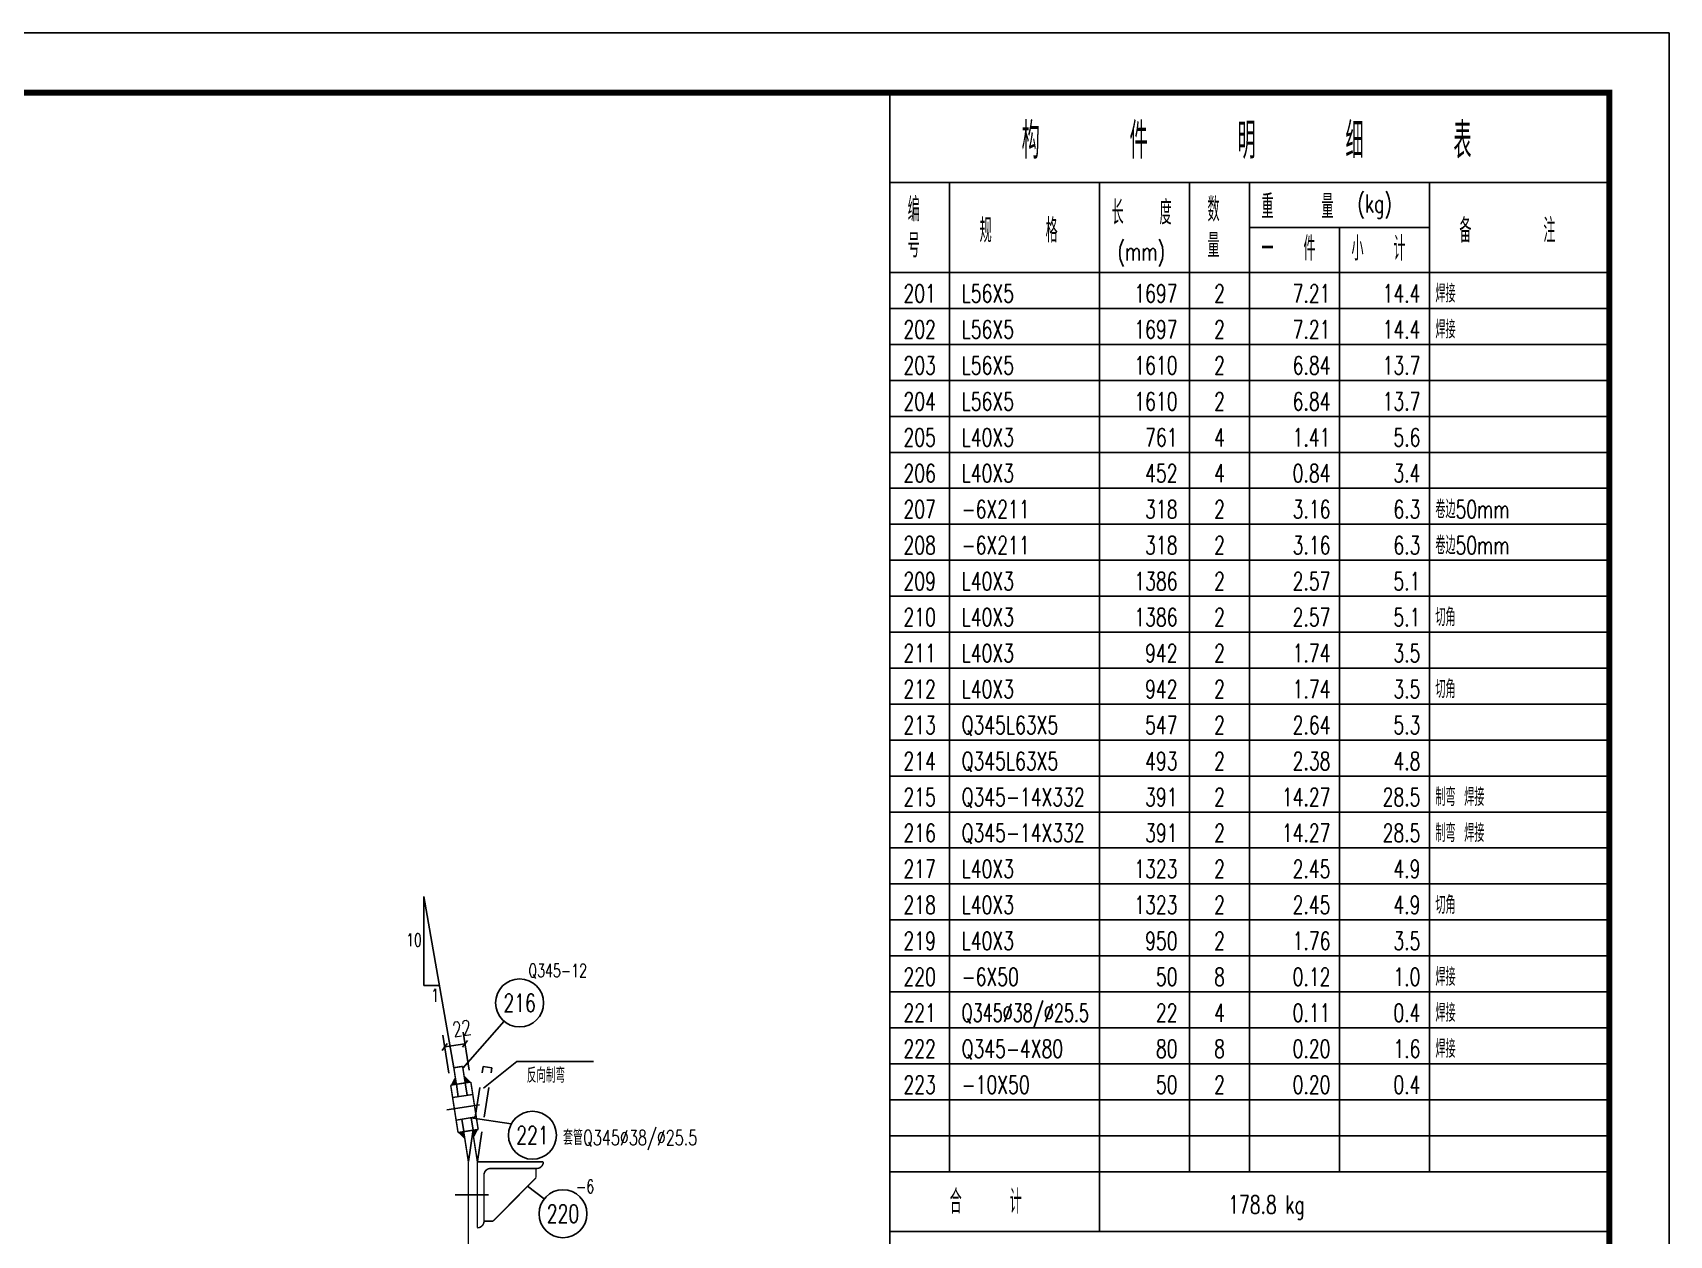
# Model space of a CAD drawing. Header units: millimetres. Extents: x 34299 to 34893, y -8380 to -7960.
# Drawn here: x 34619.7 to 34892.6, y -8160.3 to -7959.7 of the extents above; entities that cross this region are included whole.
import ezdxf
from ezdxf.enums import TextEntityAlignment as Align

# ---------------------------------------------------------------- set-up
doc = ezdxf.new("R2010")
doc.units = ezdxf.units.MM
doc.header["$LTSCALE"] = 10
doc.linetypes.add('DASHDOTX2', pattern=[2, 1, -0.5, 0, -0.5])
doc.linetypes.add('DASHED', pattern=[0.75, 0.5, -0.25])
for name, color, linetype in [('$TD_AUDIT_GENERATED_(532)', 4, 'Continuous'), ('1', 1, 'DASHED'), ('2', 1, 'Continuous'), ('3', 1, 'Continuous'), ('4', 2, 'DASHDOTX2'), ('8', 3, 'Continuous')]:
    doc.layers.add(name, color=color, linetype=linetype)
doc.styles.add('DXT', font='simplex.shx', dxfattribs={"width": 0.72, "bigfont": 'hztxt.shx'})
doc.styles.get("Standard").update_dxf_attribs({"font": 'SIMPLEX.shx', "width": 0.7, "bigfont": 'gbhzfs.shx'})
doc.dimstyles.new('BZ$0', dxfattribs={"dimtxt": 2.5, "dimasz": 1, "dimexe": 2, "dimexo": 2, "dimgap": 1, "dimtad": 1, "dimdec": 0, "dimlfac": 20, "dimzin": 12, "dimdsep": 46, "dimtxsty": 'DXT', "dimblk": 'OBLIQUE', "dimcen": 0.09, "dimclrd": 1, "dimclre": 1, "dimclrt": 7, "dimadec": 4, "dimazin": 3, "dimtfac": 1.4, "dimtdec": 0, "dimtix": 1, "dimtmove": 2, "dimatfit": 3, "dimldrblk": 'OBLIQUE', "dimfxl": 1, "dimtolj": 1, "dimtzin": 0, "dimarcsym": 0})

# ---------------------------------------------------------------- blocks, each defined once
blk = doc.blocks.new('_Oblique')
at = {"color": 0, "linetype": 'ByBlock', "lineweight": -2}
blk.add_line((-0.5, -0.5), (0.5, 0.5), dxfattribs=at)
blk = doc.blocks.new('$TD_AUDIT_GENERATED_(5D2)')
blk.add_line((-927.98, 467.56), (-333.98, 467.56))
at = {"linetype": 'Continuous'}
blk.add_line((-333.98, 467.56), (-333.98, 47.56), dxfattribs=at)
at = {"linetype": 'Continuous', "const_width": 1}
blk.add_lwpolyline([(-902.98, 57.56), (-902.98, 457.56), (-343.98, 457.56), (-343.98, 57.56), (-902.98, 57.56)], dxfattribs=at)
blk = doc.blocks.new('GWTKA2')
at = {"color": 0}
blk.add_blockref('$TD_AUDIT_GENERATED_(5D2)', (23675.2, -9813.43), dxfattribs=at)

msp = doc.modelspace()

# ---------------------------------------------------------------- hatches: boundary and pattern name
for points in [[(34690.188, -8133.854), (34690.387, -8135.138), (34689.439, -8135.285)], [(34691.652, -8133.627), (34691.852, -8134.911), (34692.799, -8134.765)], [(34691.811, -8144.329), (34691.612, -8143.044), (34690.664, -8143.191)], [(34693.276, -8144.102), (34693.077, -8142.817), (34694.024, -8142.67)]]:
    msp.add_hatch(color=256).paths.add_polyline_path(points)

# ---------------------------------------------------------------- linework, layer by layer
for p, q in [((34762.642, -7969.719), (34762.642, -8149.719)), ((34882.642, -7969.719), (34882.642, -8149.719)), ((34882.642, -7984.719), (34762.642, -7984.719)), ((34772.642, -7984.719), (34772.642, -8149.719)), ((34797.642, -7984.719), (34797.642, -8149.719)), ((34812.642, -7984.719), (34812.642, -8149.719)), ((34822.642, -7984.719), (34822.642, -8149.719)), ((34852.642, -7984.719), (34852.642, -8149.719)), ((34822.642, -7992.219), (34852.642, -7992.219)), ((34837.642, -7992.219), (34837.642, -8149.719)), ((34762.642, -7999.719), (34882.642, -7999.719)), ((34762.642, -8005.719), (34882.642, -8005.719)), ((34762.642, -8011.719), (34882.642, -8011.719)), ((34762.642, -8017.719), (34882.642, -8017.719)), ((34762.642, -8023.719), (34882.642, -8023.719)), ((34762.642, -8029.719), (34882.642, -8029.719)), ((34762.642, -8035.719), (34882.642, -8035.719)), ((34762.642, -8041.719), (34882.642, -8041.719)), ((34762.642, -8047.719), (34882.642, -8047.719)), ((34762.642, -8053.719), (34882.642, -8053.719)), ((34762.642, -8059.719), (34882.642, -8059.719)), ((34762.642, -8065.719), (34882.642, -8065.719)), ((34762.642, -8071.719), (34882.642, -8071.719)), ((34762.642, -8077.719), (34882.642, -8077.719)), ((34762.642, -8083.719), (34882.642, -8083.719)), ((34762.642, -8089.719), (34882.642, -8089.719)), ((34762.642, -8095.719), (34882.642, -8095.719)), ((34762.642, -8101.719), (34882.642, -8101.719)), ((34762.642, -8107.719), (34882.642, -8107.719)), ((34762.642, -8113.719), (34882.642, -8113.719)), ((34762.642, -8119.719), (34882.642, -8119.719)), ((34762.642, -8125.719), (34882.642, -8125.719)), ((34762.642, -8131.719), (34882.642, -8131.719)), ((34690.708, -8137.214), (34690.387, -8135.138)), ((34691.852, -8134.911), (34692.204, -8136.982)), ((34762.642, -8137.719), (34882.642, -8137.719)), ((34691.612, -8143.044), (34691.29, -8140.969)), ((34692.842, -8140.728), (34693.195, -8142.799)), ((34762.642, -8143.719), (34882.642, -8143.719)), ((34762.642, -8149.719), (34882.642, -8149.719)), ((34762.642, -8149.719), (34762.642, -8159.719)), ((34797.642, -8149.719), (34797.642, -8159.719)), ((34882.642, -8149.719), (34882.642, -8159.719)), ((34762.642, -8159.719), (34882.642, -8159.719)), ((34762.642, -8159.719), (34762.642, -8265.719)), ((34882.642, -8159.719), (34882.642, -8265.719))]:
    msp.add_line(p, q)
at = {"color": 3}
for p, q in [((34691.474, -8132.474), (34698.337, -8124.612)), ((34694.935, -8135.812), (34700.471, -8131.314)), ((34692.791, -8140.736), (34699.55, -8141.752))]:
    msp.add_line(p, q, dxfattribs=at)
at = {"const_width": 0.25}
for points in [[(34689.959, -8132.38), (34691.424, -8132.153)], [(34690.387, -8135.138), (34689.959, -8132.38)], [(34691.852, -8134.911), (34691.424, -8132.153)], [(34689.439, -8135.285), (34692.799, -8134.765)], [(34694.024, -8142.67), (34692.799, -8134.765)], [(34690.664, -8143.191), (34689.439, -8135.285)], [(34690.664, -8143.191), (34694.024, -8142.67)], [(34692.392, -8148.08), (34691.612, -8143.044)], [(34693.892, -8148.08), (34693.077, -8142.817)], [(34692.392, -8148.08), (34692.392, -8169.08)], [(34692.392, -8160.08), (34692.392, -8148.58)], [(34696.5, -8157.98), (34703.662, -8150.736)], [(34703.662, -8150.736), (34703.662, -8149.18)], [(34690.172, -8153.58), (34695.773, -8153.58)], [(34694.992, -8157.98), (34696.5, -8157.98)]]:
    msp.add_lwpolyline(points, dxfattribs=at)
at = {"color": 3}
msp.add_lwpolyline([(34700.471, -8131.314), (34713.254, -8131.314)], dxfattribs=at)
at = {"const_width": 0.25}
msp.add_lwpolyline([(34693.892, -8148.08), (34704.892, -8148.08, -0.4142136), (34703.792, -8149.18), (34696.092, -8149.18, 0.4142136), (34694.992, -8150.28), (34694.992, -8157.98, -0.4142136), (34693.892, -8159.08), (34693.892, -8148.08)], format="xyb", dxfattribs=at)
for centre in [(34700.933, -8121.569), (34703.077, -8143.639), (34708.165, -8156.738)]:
    msp.add_circle(centre, 4)
at = {"layer": '1'}
for p, q in [((34689.761, -8137.361), (34693.121, -8136.84)), ((34690.343, -8141.116), (34693.703, -8140.595))]:
    msp.add_line(p, q, dxfattribs=at)
for points in [[(34692.384, -8148.029), (34694.844, -8132.153)], [(34693.884, -8148.029), (34696.309, -8132.38)], [(34694.844, -8132.153), (34696.309, -8132.38)]]:
    msp.add_lwpolyline(points, dxfattribs=at)
at = {"layer": '2'}
for p, q in [((34684.96, -8103.798), (34684.943, -8118.659)), ((34689.966, -8132.375), (34684.96, -8103.798)), ((34684.943, -8118.659), (34687.521, -8118.661))]:
    msp.add_line(p, q, dxfattribs=at)
at = {"layer": '4'}
msp.add_line((34688.817, -8139.429), (34694.237, -8138.59), dxfattribs=at)
at = {"layer": '8'}
msp.add_line((34702.254, -8152.161), (34705.034, -8154.248), dxfattribs=at)

# ---------------------------------------------------------------- block references
msp.add_blockref('GWTKA2', (11551.415, 1386.157))

# ---------------------------------------------------------------- texts
at = {"layer": '$TD_AUDIT_GENERATED_(532)', "width": 0.7}
for s, p in [('216', (34700.933, -8121.569)), ('221', (34703.077, -8143.639)), ('220', (34708.165, -8156.738))]:
    msp.add_text(s, height=3, dxfattribs=at).set_placement(p, align=Align.MIDDLE_CENTER)
for s, height, width, p in [('\\M+5B9B9', 6, 0.7, (34784.642, -7980.719)), ('\\M+5BCFE', 6, 0.7, (34802.642, -7980.719)), ('\\M+5CFB8', 6, 0.7, (34838.642, -7980.719)), ('\\M+5B1ED', 6, 0.7, (34856.642, -7980.719)), ('\\M+5C3F7', 6, 0.7, (34820.642, -7980.719)), ('\\M+5B1E0', 4, 0.7, (34765.642, -7991.219)), ('\\M+5B3A4', 4, 0.7, (34799.642, -7991.719)), ('\\M+5B6C8', 4, 0.7, (34807.642, -7991.719)), ('\\M+5CAFD', 4, 0.7, (34815.642, -7991.219)), ('\\M+5D6D8', 4, 0.7, (34824.642, -7990.719)), ('\\M+5C1BF', 4, 0.7, (34834.642, -7990.719)), ('(kg)', 3, 0.7, (34840.642, -7989.719)), ('\\M+5B9E6', 4, 0.7, (34777.642, -7994.719)), ('\\M+5B8F1', 4, 0.7, (34788.642, -7994.719)), ('\\M+5B1B8', 4, 0.7, (34857.642, -7994.719)), ('\\M+5D7A2', 4, 0.7, (34871.642, -7994.719)), ('\\M+5BAC5', 4, 0.7, (34765.642, -7997.219)), ('\\M+5C1BF', 4, 0.7, (34815.642, -7997.219)), ('(mm)', 3, 0.7, (34800.642, -7997.719)), ('\\M+5D2BB', 4, 0.7, (34824.642, -7997.719)), ('\\M+5BCFE', 4, 0.7, (34831.642, -7997.719)), ('\\M+5D0A1', 4, 0.7, (34839.642, -7997.719)), ('\\M+5BCC6', 4, 0.7, (34846.642, -7997.719)), ('\\M+5BAB8\\M+5BDD3', 3, 0.7, (34853.642, -8004.719)), ('L56X5', 3, 0.7, (34774.642, -8004.719)), ('L56X5', 3, 0.7, (34774.642, -8010.719)), ('\\M+5BAB8\\M+5BDD3', 3, 0.7, (34853.642, -8010.719)), ('L56X5', 3, 0.7, (34774.642, -8016.719)), ('L56X5', 3, 0.7, (34774.642, -8022.719)), ('L40X3', 3, 0.7, (34774.642, -8028.719)), ('L40X3', 3, 0.7, (34774.642, -8034.719)), ('-6X211', 3, 0.7, (34774.642, -8040.719)), ('\\M+5BEED\\M+5B1DF50mm', 3, 0.7, (34853.642, -8040.719)), ('-6X211', 3, 0.7, (34774.642, -8046.719)), ('\\M+5BEED\\M+5B1DF50mm', 3, 0.7, (34853.642, -8046.719)), ('L40X3', 3, 0.7, (34774.642, -8052.719)), ('L40X3', 3, 0.7, (34774.642, -8058.719)), ('\\M+5C7D0\\M+5BDC7', 3, 0.7, (34853.642, -8058.719)), ('L40X3', 3, 0.7, (34774.642, -8064.719)), ('L40X3', 3, 0.7, (34774.642, -8070.719)), ('\\M+5C7D0\\M+5BDC7', 3, 0.7, (34853.642, -8070.719)), ('Q345L63X5', 3, 0.7, (34774.642, -8076.719)), ('Q345L63X5', 3, 0.7, (34774.642, -8082.719)), ('Q345-14X332', 3, 0.7, (34774.642, -8088.719)), ('\\M+5D6C6\\M+5CDE4 \\M+5BAB8\\M+5BDD3', 3, 0.7, (34853.642, -8088.719)), ('\\M+5D6C6\\M+5CDE4 \\M+5BAB8\\M+5BDD3', 3, 0.7, (34853.642, -8094.719)), ('Q345-14X332', 3, 0.7, (34774.642, -8094.719)), ('L40X3', 3, 0.7, (34774.642, -8100.719)), ('L40X3', 3, 0.7, (34774.642, -8106.719)), ('\\M+5C7D0\\M+5BDC7', 3, 0.7, (34853.642, -8106.719)), ('L40X3', 3, 0.7, (34774.642, -8112.719)), ('Q345-12', 2.2, 0.7, (34702.405, -8117.271)), ('-6X50', 3, 0.7, (34774.642, -8118.719)), ('\\M+5BAB8\\M+5BDD3', 3, 0.7, (34853.642, -8118.719)), ('Q345%%C38/%%C25.5', 3, 0.65, (34774.642, -8124.719)), ('\\M+5BAB8\\M+5BDD3', 3, 0.7, (34853.642, -8124.719)), ('Q345-4X80', 3, 0.7, (34774.642, -8130.719)), ('\\M+5BAB8\\M+5BDD3', 3, 0.7, (34853.642, -8130.719)), ('-10X50', 3, 0.7, (34774.642, -8136.719)), ('\\M+5CCD7\\M+5B9DCQ345%%C38/%%C25.5', 2.5, 0.7, (34708.178, -8145.287)), ('-6', 2.2, 0.7, (34710.339, -8153.283)), ('\\M+5BACF', 4, 0.7, (34772.642, -8156.719)), ('\\M+5BCC6', 4, 0.7, (34782.642, -8156.719)), (' 178.8 kg', 3, 0.7, (34817.642, -8156.719))]:
    msp.add_text(s, height=height, dxfattribs=dict(width=width)).set_placement(p)
at = {"width": 0.7}
for s, p in [('201', (34767.642, -8004.719)), ('2', (34817.642, -8004.719)), ('202', (34767.642, -8010.719)), ('2', (34817.642, -8010.719)), ('203', (34767.642, -8016.719)), ('2', (34817.642, -8016.719)), ('204', (34767.642, -8022.719)), ('2', (34817.642, -8022.719)), ('205', (34767.642, -8028.719)), ('4', (34817.642, -8028.719)), ('206', (34767.642, -8034.719)), ('4', (34817.642, -8034.719)), ('207', (34767.642, -8040.719)), ('2', (34817.642, -8040.719)), ('208', (34767.642, -8046.719)), ('2', (34817.642, -8046.719)), ('209', (34767.642, -8052.719)), ('2', (34817.642, -8052.719)), ('210', (34767.642, -8058.719)), ('2', (34817.642, -8058.719)), ('211', (34767.642, -8064.719)), ('2', (34817.642, -8064.719)), ('212', (34767.642, -8070.719)), ('2', (34817.642, -8070.719)), ('213', (34767.642, -8076.719)), ('2', (34817.642, -8076.719)), ('214', (34767.642, -8082.719)), ('2', (34817.642, -8082.719)), ('215', (34767.642, -8088.719)), ('2', (34817.642, -8088.719)), ('216', (34767.642, -8094.719)), ('2', (34817.642, -8094.719)), ('217', (34767.642, -8100.719)), ('2', (34817.642, -8100.719)), ('218', (34767.642, -8106.719)), ('2', (34817.642, -8106.719)), ('219', (34767.642, -8112.719)), ('2', (34817.642, -8112.719)), ('220', (34767.642, -8118.719)), ('8', (34817.642, -8118.719)), ('221', (34767.642, -8124.719)), ('4', (34817.642, -8124.719)), ('222', (34767.642, -8130.719)), ('8', (34817.642, -8130.719)), ('223', (34767.642, -8136.719)), ('2', (34817.642, -8136.719))]:
    msp.add_text(s, height=3, dxfattribs=at).set_placement(p, align=Align.CENTER)
for s, p in [('1697', (34810.642, -8004.719)), ('7.21', (34836.142, -8004.719)), ('14.4', (34851.142, -8004.719)), ('1697', (34810.642, -8010.719)), ('7.21', (34836.142, -8010.719)), ('14.4', (34851.142, -8010.719)), ('1610', (34810.642, -8016.719)), ('6.84', (34836.142, -8016.719)), ('13.7', (34851.142, -8016.719)), ('1610', (34810.642, -8022.719)), ('6.84', (34836.142, -8022.719)), ('13.7', (34851.142, -8022.719)), ('761', (34810.642, -8028.719)), ('1.41', (34836.142, -8028.719)), ('5.6', (34851.142, -8028.719)), ('452', (34810.642, -8034.719)), ('0.84', (34836.142, -8034.719)), ('3.4', (34851.142, -8034.719)), ('318', (34810.642, -8040.719)), ('3.16', (34836.142, -8040.719)), ('6.3', (34851.142, -8040.719)), ('318', (34810.642, -8046.719)), ('3.16', (34836.142, -8046.719)), ('6.3', (34851.142, -8046.719)), ('1386', (34810.642, -8052.719)), ('2.57', (34836.142, -8052.719)), ('5.1', (34851.142, -8052.719)), ('1386', (34810.642, -8058.719)), ('2.57', (34836.142, -8058.719)), ('5.1', (34851.142, -8058.719)), ('942', (34810.642, -8064.719)), ('1.74', (34836.142, -8064.719)), ('3.5', (34851.142, -8064.719)), ('942', (34810.642, -8070.719)), ('1.74', (34836.142, -8070.719)), ('3.5', (34851.142, -8070.719)), ('547', (34810.642, -8076.719)), ('2.64', (34836.142, -8076.719)), ('5.3', (34851.142, -8076.719)), ('493', (34810.642, -8082.719)), ('2.38', (34836.142, -8082.719)), ('4.8', (34851.142, -8082.719)), ('391', (34810.642, -8088.719)), ('14.27', (34836.142, -8088.719)), ('28.5', (34851.142, -8088.719)), ('391', (34810.642, -8094.719)), ('14.27', (34836.142, -8094.719)), ('28.5', (34851.142, -8094.719)), ('1323', (34810.642, -8100.719)), ('2.45', (34836.142, -8100.719)), ('4.9', (34851.142, -8100.719)), ('1323', (34810.642, -8106.719)), ('2.45', (34836.142, -8106.719)), ('4.9', (34851.142, -8106.719)), ('950', (34810.642, -8112.719)), ('1.76', (34836.142, -8112.719)), ('3.5', (34851.142, -8112.719)), ('50', (34810.642, -8118.719)), ('0.12', (34836.142, -8118.719)), ('1.0', (34851.142, -8118.719)), ('22', (34810.642, -8124.719)), ('0.11', (34836.142, -8124.719)), ('0.4', (34851.142, -8124.719)), ('80', (34810.642, -8130.719)), ('0.20', (34836.142, -8130.719)), ('1.6', (34851.142, -8130.719)), ('50', (34810.642, -8136.719)), ('0.20', (34836.142, -8136.719)), ('0.4', (34851.142, -8136.719))]:
    msp.add_text(s, height=3, dxfattribs=at).set_placement(p, align=Align.RIGHT)
for s, p in [('10', (34682.036, -8112.124)), ('1', (34686.168, -8121.376))]:
    msp.add_text(s, height=2.15, rotation=359.81656, dxfattribs=at).set_placement(p)
at = {"layer": '3', "text_generation_flag": 6, "width": 0.75}
msp.add_text('\\M+5B7B4\\M+5CFF2\\M+5D6C6\\M+5CDE4', height=2.5, rotation=180, dxfattribs=at).set_placement((34702.135, -8134.893))

# ---------------------------------------------------------------- dimensions: what is measured, and where the dimension line sits
at = {"color": 3}
msp.add_linear_dim(base=(34691.812, -8128.396), p1=(34689.439, -8135.285), p2=(34692.799, -8134.765), angle=8.80841, location=(34691.295, -8125.815), text='22', dimstyle='BZ$0', dxfattribs=at).render()

doc.saveas('drawing.dxf')
